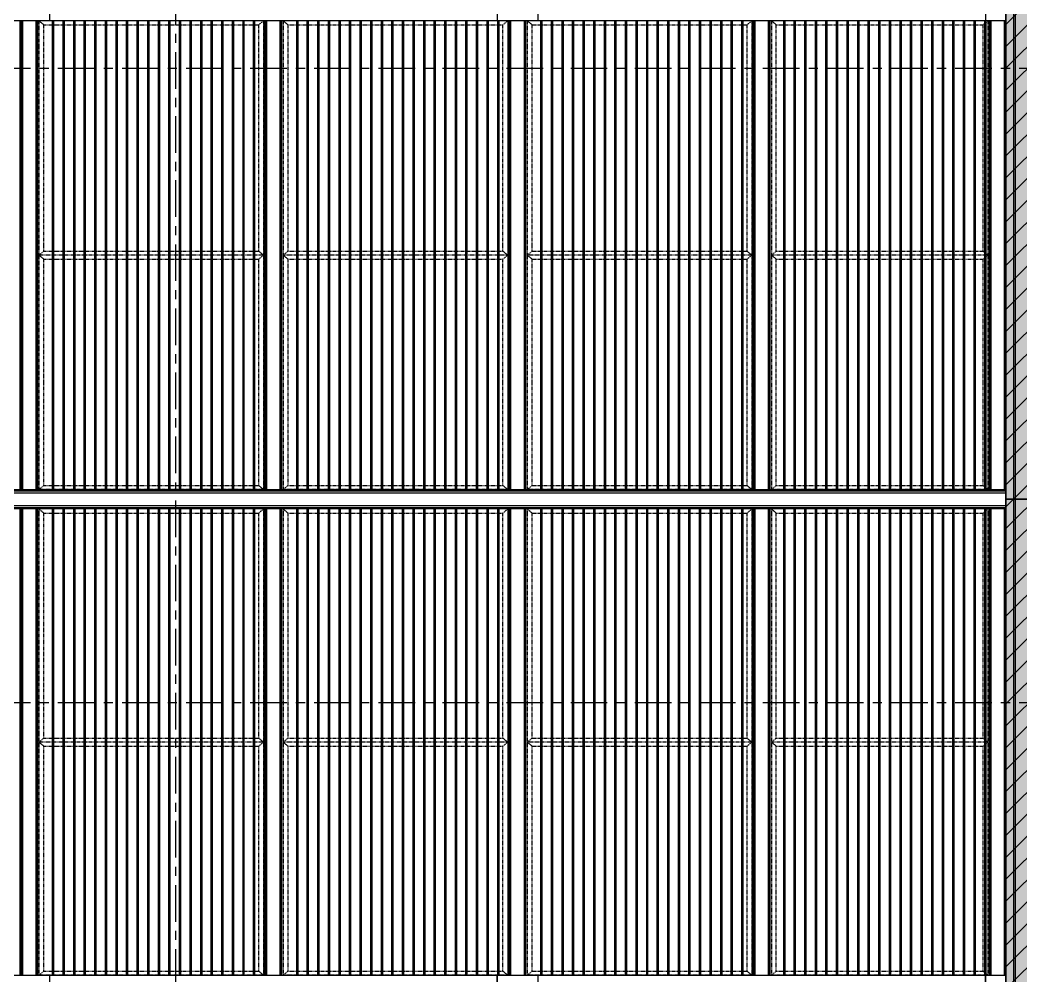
# Model space of a CAD drawing. Header units: millimetres. Extents: x 2519235 to 7246330, y 25937 to 201821.
# Drawn here: x 2954003 to 2960152, y 105360 to 111235 of the extents above; entities that cross this region are included whole.
import ezdxf
from ezdxf.enums import TextEntityAlignment as Align
from ezdxf.xclip import XClip

# ---------------------------------------------------------------- set-up
doc = ezdxf.new("R2010")
doc.units = ezdxf.units.MM
doc.header["$XCLIPFRAME"] = 0
doc.set_wipeout_variables(frame=1)
for name, pattern in [('ACM_Grid2', [9, 6, -1, 1, -1]), ('HIDDEN', [0.375, 0.25, -0.125]), ('HIDDEN2', [4.7625, 3.175, -1.5875]), ('TA_GL_000.90000', [2.475, 0.9, -0.225, 0.225, -0.225, 0.9]), ('TA_HL_001.00000', [6.5, 3.55, -2.95])]:
    doc.linetypes.add(name, pattern=pattern)
for name, color, linetype in [('000 - 0_HIDE_OBJ_FRAMING_DEF_SUB_1', 7, 'Continuous'), ('000 - 0_SYM_DWG_GRID-BUBBLE_MAIN_COLOR_1', 7, 'Continuous'), ('000 - 0_SYM_DWG_GRIDLINE_MAIN_COLOR_251', 7, 'Continuous'), ('000 - 0_SYM_DWG_LEVEL_TEXT', 7, 'Continuous'), ('000 - CONCRETE_COL_HATCH_', 7, 'Continuous'), ('000 - CONCRETE_COL_WIPEOUT_', 7, 'Continuous'), ('000 - CONCRETE_PRECAST_CUT_COLOR_3', 7, 'Continuous'), ('000 - CONCRETE_PRECAST_HATCH_', 7, 'Continuous'), ('010 - ASPG_EXTR_MAIN_COLOR_2', 7, 'Continuous'), ('010 - ASPG_EXTR_WIPEOUT_', 7, 'Continuous'), ('010 - ASPG_FRAMING_MAIN_COLOR_1', 7, 'Continuous'), ('010 - ASPG_FRAMING_MAIN_COLOR_2', 7, 'Continuous'), ('010 - ASPG_FRAMING_SUB_COLOR_2', 7, 'Continuous'), ('010 - ASPG_FRAMING_SUB_COLOR_3', 7, 'Continuous'), ('010 - ASPG_FRAMING_WIPEOUT_', 7, 'Continuous'), ('_[-125x65x6x8', 7, 'Continuous'), ('_PL-02', 7, 'Continuous'), ('_PLATE-SC', 7, 'Continuous'), ('_SC -100x100x6x8', 7, 'Continuous'), ('_Wall-PRECAST-E1', 7, 'HIDDEN'), ('_งานโครงสร้าง', 7, 'Continuous'), ('A-GLAZ-CURT', 7, 'Continuous'), ('G-ANNO-HATCH-G251', 7, 'Continuous')]:
    doc.layers.add(name, color=color, linetype=linetype)
doc.layers.add('ACM_Line_Grid Line _Existing__Lw2_', color=7, linetype='ACM_Grid2', lineweight=9)
doc.styles.add('Arial', font='arial.ttf', dxfattribs={"height": 300})
doc.styles.add('Arial_1', font='arial.ttf', dxfattribs={"height": 250})
doc.styles.add('TA', font='', dxfattribs={"height": 4.5})
doc.styles.get('TA').set_extended_font_data('Cordia New')

# ---------------------------------------------------------------- blocks, each defined once
blk = doc.blocks.new('DPA_Curved type A_Corner 2 - Curved Type A_corner 2-V41-ENTRANCE 1 - ELEVATION 1')
at = {"layer": '000 - 0_HIDE_OBJ_FRAMING_DEF_SUB_1', "color": 7}
for p, q in [((3007542.7, 108290), (3006042.7, 108290)), ((3006042.7, 108290), (3006092.7, 108290)), ((3006042.7, 105290), (3006042.7, 108290)), ((3006042.7, 105290), (3006042.7, 108290)), ((3006092.7, 108290), (3006102.7, 108290)), ((3006092.7, 105290), (3006092.7, 108290)), ((3006092.7, 105290), (3006092.7, 108290)), ((3006102.7, 108290), (3007482.7, 108290)), ((3006102.7, 105290), (3006102.7, 108290)), ((3007482.7, 108290), (3007492.7, 108290)), ((3007482.7, 105290), (3007482.7, 108290)), ((3007492.7, 108290), (3007542.7, 108290)), ((3007492.7, 105290), (3007492.7, 108290)), ((3007492.7, 105290), (3007492.7, 108290)), ((3007542.7, 108290), (3007542.7, 105290)), ((3007542.7, 105290), (3007542.7, 108290)), ((3006092.7, 105290), (3006042.7, 105290)), ((3006042.7, 105290), (3007542.7, 105290)), ((3006102.7, 105290), (3006092.7, 105290)), ((3007482.7, 105290), (3006102.7, 105290)), ((3007492.7, 105290), (3007482.7, 105290)), ((3007542.7, 105290), (3007492.7, 105290))]:
    blk.add_line(p, q, dxfattribs=at)
blk = doc.blocks.new('DPA_Curved type A_Corner 2 - Curved Type A_corner 2-V45-ENTRANCE 1 - ELEVATION 1')
at = {"layer": '000 - 0_HIDE_OBJ_FRAMING_DEF_SUB_1', "color": 7}
for p, q in [((3007542.7, 111290), (3006042.7, 111290)), ((3006042.7, 111290), (3006092.7, 111290)), ((3006042.7, 108290), (3006042.7, 111290)), ((3006042.7, 108290), (3006042.7, 111290)), ((3006092.7, 111290), (3006102.7, 111290)), ((3006092.7, 108290), (3006092.7, 111290)), ((3006092.7, 108290), (3006092.7, 111290)), ((3006102.7, 111290), (3007482.7, 111290)), ((3006102.7, 108290), (3006102.7, 111290)), ((3007482.7, 111290), (3007492.7, 111290)), ((3007482.7, 108290), (3007482.7, 111290)), ((3007492.7, 111290), (3007542.7, 111290)), ((3007492.7, 108290), (3007492.7, 111290)), ((3007492.7, 108290), (3007492.7, 111290)), ((3007542.7, 111290), (3007542.7, 108290)), ((3007542.7, 108290), (3007542.7, 111290)), ((3006092.7, 108290), (3006042.7, 108290)), ((3006042.7, 108290), (3007542.7, 108290)), ((3006102.7, 108290), (3006092.7, 108290)), ((3007482.7, 108290), (3006102.7, 108290)), ((3007492.7, 108290), (3007482.7, 108290)), ((3007542.7, 108290), (3007492.7, 108290))]:
    blk.add_line(p, q, dxfattribs=at)
blk = doc.blocks.new('W-1-PP17-ENT1_REV02_20260415-155428_PP17_ENT1_EX_ELE1')
at = {"layer": 'A-GLAZ-CURT', "color": 7}
for name in ['DPA_Curved type A_Corner 2 - Curved Type A_corner 2-V45-ENTRANCE 1 - ELEVATION 1', 'DPA_Curved type A_Corner 2 - Curved Type A_corner 2-V41-ENTRANCE 1 - ELEVATION 1']:
    blk.add_blockref(name, (-3000942.9, 0), dxfattribs=at)
blk = doc.blocks.new('*U1062')
at = {"color": 7}
blk.add_point((0, 0), dxfattribs=at)
at = {"layer": '000 - 0_SYM_DWG_LEVEL_TEXT', "color": 7, "style": 'Arial_1'}
for tag, p in [('LV_NAME_1', (-575.78, 11.92)), ('LV_NAME_2', (-575.79, 6.83)), ('LV_NAME_3', (-575.8, 1.74))]:
    blk.add_attdef(tag, p, '', height=3, dxfattribs=at)
blk = doc.blocks.new('*U1060')
at = {"color": 7}
blk.add_point((0, 0), dxfattribs=at)
at = {"layer": '000 - 0_SYM_DWG_LEVEL_TEXT', "color": 7, "style": 'Arial_1'}
for tag, p in [('LV_NAME_1', (-575.78, 11.92)), ('LV_NAME_2', (-575.79, 6.83)), ('LV_NAME_3', (-575.8, 1.74))]:
    blk.add_attdef(tag, p, '', height=3, dxfattribs=at)
blk = doc.blocks.new('*U2769')
at = {"layer": '000 - 0_SYM_DWG_GRIDLINE_MAIN_COLOR_251', "color": 7, "linetype": 'ByBlock', "ltscale": 5}
blk.add_line((20, 0), (-313.8, 0), dxfattribs=at)
at = {"color": 7, "style": 'TA', "flags": 1}
blk.add_attdef('LOCATION', (6, -6), '', height=4.5, rotation=270, dxfattribs=at)
at = {"layer": '000 - 0_SYM_DWG_GRID-BUBBLE_MAIN_COLOR_1', "color": 7, "style": 'Arial'}
blk.add_attdef('GRID-HEAD', text='', height=4, rotation=90, dxfattribs=at).set_placement((42.25, 0), align=Align.MIDDLE_CENTER)
blk = doc.blocks.new('*U1068')
at = {"layer": '000 - 0_SYM_DWG_GRIDLINE_MAIN_COLOR_251', "color": 7, "linetype": 'ByBlock', "ltscale": 5}
blk.add_line((20, 0), (-878, 0), dxfattribs=at)
at = {"color": 7, "style": 'TA', "flags": 1}
blk.add_attdef('LOCATION', (6, -6), '', height=4.5, rotation=270, dxfattribs=at)
blk = doc.blocks.new('W-1-PP17-ENT1_REV02_20260415-160509_PP17_ENT1_ELE1_DIMS_1')
at = {"color": 7, "xscale": 50, "yscale": 50, "zscale": 50}
for name, p in [('*U1060', (0, 110940)), ('*U1062', (0, 107040))]:
    blk.add_blockref(name, p, dxfattribs=at)
at = {"layer": '000 - 0_SYM_DWG_GRIDLINE_MAIN_COLOR_251', "color": 7, "linetype": 'TA_GL_000.90000', "xscale": 50, "yscale": 50, "zscale": 50}
for name, p, rotation in [('*U2769', (0, 100000), 270), ('*U1068', (-24600, 110940), 180), ('*U1068', (-24600, 107040), 180)]:
    blk.add_blockref(name, p, dxfattribs=dict(at, rotation=rotation))
blk = doc.blocks.new('*U102')
at = {"color": 7, "linetype": 'HIDDEN2', "ltscale": 0.3}
blk.add_line((0, -26.5), (-2699.8, -26.5), dxfattribs=at)
at = {"color": 7}
blk.add_lwpolyline([(0, 32.5), (-2699.8, 32.5), (-2699.8, -32.5), (0, -32.5)], close=True, dxfattribs=at)
blk = doc.blocks.new('_PL-01')
at = {"layer": 'G-ANNO-HATCH-G251'}
h = blk.add_hatch(dxfattribs=at)
h.set_pattern_fill('AR-CONC', scale=0.05)
h.set_pattern_definition([(50, (-178564.836, -85577.109), (9.10923345, -0.79695428), [0.9525, -10.4775]), (355, (-178564.836, -85577.109), (-1.76217107, 9.55284226), [0.762, -8.3820292]), (100.4514447, (-178564.077, -85577.176), (7.34706235, 8.7558876), [0.80950044, -8.90451223]), (46.1842, (-178564.836, -85574.569), (13.55395204, -2.1021164), [1.42875, -15.71625]), (96.6355576, (-178563.706, -85574.744), (11.8702067, 12.3713062), [1.2142512, -13.3567804]), (351.184151, (-178564.836, -85574.57), (11.8702067, 12.3713062), [1.1429984, -12.5729866]), (21, (-178563.566, -85575.204), (7.58071956, -5.1132599), [0.9525, -10.4775]), (326, (-178563.566, -85575.204), (3.0901014, 9.2093983), [0.762, -8.382]), (71.451445, (-178562.934, -85575.63), (10.67082096, 4.09613844), [0.80950044, -8.9044969]), (37.5, (-178564.8358, -85577.1093), (0.15443016, 4.227751944), [0, -8.2804, 0, -8.509, 0, -8.41375]), (7.5, (-178564.836, -85577.1093), (3.34098313, 5.00902874), [0, -4.8514, 0, -8.0899, 0, -3.20675]), (327.5, (-178567.668, -85577.1093), (6.77952976, -0.2864372), [0, -3.175, 0, -9.906, 0, -13.1445]), (317.5, (-178568.938, -85577.1093), (7.40645907, 1.27132455), [0, -4.1275, 0, -6.5786, 0, -9.3345])])
h.paths.add_polyline_path([(70, 0), (-70, 0), (-70, -10), (70, -10)])
h = blk.add_hatch(dxfattribs=at)
h.set_pattern_fill('ANSI32', scale=0.5, angle=90)
h.set_pattern_definition([(135, (-178371.5467, -85577.1093), (-3.36759605, -3.36759605), []), (135, (-178371.5467, -85574.8643), (-3.36759605, -3.36759605), [])])
h.paths.add_polyline_path([(70, -10), (-70, -10), (-70, -20), (70, -20)])
at = {"color": 7}
for points in [[(-70, 0), (70, 0), (70, -10), (-70, -10)], [(-70, -10), (70, -10), (70, -20), (-70, -20)]]:
    blk.add_lwpolyline(points, close=True, dxfattribs=at)
at = {"layer": 'ACM_Line_Grid Line _Existing__Lw2_', "color": 7, "lineweight": 20}
blk.add_line((0, 0), (0, -20), dxfattribs=at)
blk = doc.blocks.new('*U129')
at = {"color": 7}
for p, q in [((-3, 2520), (-63, 2520)), ((-57.9, 2515), (-50, 2515)), ((-50, -1595), (-50, 2515)), ((-50, 2515), (50, 2515)), ((-24.8, 2491.6), (-24.8, 2478.4)), ((-24.8, 2491.6), (-23.6, 2490.3)), ((-24.8, 2478.4), (-23.6, 2479.7)), ((-22.4, 2491.6), (-23.6, 2490.3)), ((-23.6, 2490.3), (-23.6, 2479.7)), ((-23.6, 2479.7), (-22.4, 2478.4)), ((-22.4, 2491.6), (-21.2, 2490.3)), ((-22.4, 2491.6), (-22.4, 2478.4)), ((-22.4, 2478.4), (-21.2, 2479.7)), ((-20, 2491.6), (-21.2, 2490.3)), ((-21.2, 2490.3), (-21.2, 2479.7)), ((-21.2, 2479.7), (-20, 2478.4)), ((-20, 2491.6), (-18.8, 2490.3)), ((-20, 2491.6), (-20, 2478.4)), ((-20, 2478.4), (-18.8, 2479.7)), ((-17.6, 2495.8), (-18.8, 2495)), ((-18.8, 2495), (-18.8, 2475)), ((-17.6, 2474.2), (-18.8, 2475)), ((-17.6, 2495.8), (-11, 2495.8)), ((-17.6, 2488.6), (-11, 2488.6)), ((-17.6, 2481.4), (-11, 2481.4)), ((-17.6, 2474.2), (-11, 2474.2)), ((-11, 2495.8), (-9.8, 2495)), ((-11, 2474.2), (-9.8, 2475)), ((-9.8, 2498.5), (-9.8, 2471.5)), ((-9.8, 2498.5), (-8, 2498.5)), ((-9.8, 2471.5), (-8, 2471.5)), ((-8, 2498.5), (-8, 2471.5)), ((-3, 2515), (-3, 2520)), ((4, 2471.5), (4, 2498.5)), ((5.8, 2498.5), (4, 2498.5)), ((5.8, 2471.5), (4, 2471.5)), ((5.8, 2471.5), (5.8, 2498.5)), ((7, 2495.8), (5.8, 2495)), ((7, 2474.2), (5.8, 2475)), ((13.6, 2495.8), (7, 2495.8)), ((13.6, 2488.6), (7, 2488.6)), ((13.6, 2481.4), (7, 2481.4)), ((13.6, 2474.2), (7, 2474.2)), ((13.6, 2495.8), (14.8, 2495)), ((13.6, 2474.2), (14.8, 2475)), ((14.8, 2475), (14.8, 2495)), ((22.6, 2495.8), (16, 2495.8)), ((22.6, 2488.6), (16, 2488.6)), ((22.6, 2481.4), (16, 2481.4)), ((22.6, 2474.2), (16, 2474.2)), ((22.6, 2495.8), (23.8, 2495)), ((22.6, 2474.2), (23.8, 2475)), ((23.8, 2475), (23.8, 2495)), ((25, 2491.6), (23.8, 2490.3)), ((25, 2478.4), (23.8, 2479.7)), ((26.2, 2490.3), (25, 2491.6)), ((25, 2478.4), (25, 2491.6)), ((25, 2478.4), (26.2, 2479.7)), ((27.4, 2491.6), (26.2, 2490.3)), ((26.2, 2479.7), (26.2, 2490.3)), ((27.4, 2478.4), (26.2, 2479.7)), ((28.6, 2490.3), (27.4, 2491.6)), ((27.4, 2478.4), (27.4, 2491.6)), ((27.4, 2478.4), (28.6, 2479.7)), ((29.8, 2491.6), (28.6, 2490.3)), ((28.6, 2490.3), (28.6, 2479.7)), ((29.8, 2478.4), (28.6, 2479.7)), ((29.8, 2478.4), (29.8, 2491.6)), ((50, 2515), (50, -1595)), ((-57.9, -1595), (-50, -1595)), ((-50, -1595), (50, -1595)), ((-24.8, -1571.6), (-24.8, -1558.4)), ((-24.8, -1558.4), (-23.6, -1559.7)), ((-24.8, -1571.6), (-23.6, -1570.3)), ((-23.6, -1559.7), (-22.4, -1558.4)), ((-23.6, -1570.3), (-23.6, -1559.7)), ((-22.4, -1571.6), (-23.6, -1570.3)), ((-22.4, -1558.4), (-21.2, -1559.7)), ((-22.4, -1571.6), (-22.4, -1558.4)), ((-22.4, -1571.6), (-21.2, -1570.3)), ((-21.2, -1559.7), (-20, -1558.4)), ((-21.2, -1570.3), (-21.2, -1559.7)), ((-20, -1571.6), (-21.2, -1570.3)), ((-20, -1558.4), (-18.8, -1559.7)), ((-20, -1571.6), (-20, -1558.4)), ((-20, -1571.6), (-18.8, -1570.3)), ((-17.6, -1554.2), (-18.8, -1555)), ((-18.8, -1575), (-18.8, -1555)), ((-17.6, -1575.8), (-18.8, -1575)), ((-17.6, -1554.2), (-11, -1554.2)), ((-17.6, -1561.4), (-11, -1561.4)), ((-17.6, -1568.6), (-11, -1568.6)), ((-17.6, -1575.8), (-11, -1575.8)), ((-11, -1554.2), (-9.8, -1555)), ((-11, -1575.8), (-9.8, -1575)), ((-9.8, -1578.5), (-9.8, -1551.5)), ((-9.8, -1551.5), (-8, -1551.5)), ((-9.8, -1578.5), (-8, -1578.5)), ((-8, -1578.5), (-8, -1551.5)), ((-3, -1595), (-3, -1600)), ((4, -1551.5), (4, -1578.5)), ((5.8, -1551.5), (4, -1551.5)), ((5.8, -1578.5), (4, -1578.5)), ((5.8, -1551.5), (5.8, -1578.5)), ((7, -1554.2), (5.8, -1555)), ((7, -1575.8), (5.8, -1575)), ((13.6, -1554.2), (7, -1554.2)), ((13.6, -1561.4), (7, -1561.4)), ((13.6, -1568.6), (7, -1568.6)), ((13.6, -1575.8), (7, -1575.8)), ((13.6, -1554.2), (14.8, -1555)), ((13.6, -1575.8), (14.8, -1575)), ((14.8, -1555), (14.8, -1575)), ((22.6, -1554.2), (16, -1554.2)), ((22.6, -1561.4), (16, -1561.4)), ((22.6, -1568.6), (16, -1568.6)), ((22.6, -1575.8), (16, -1575.8)), ((22.6, -1554.2), (23.8, -1555)), ((22.6, -1575.8), (23.8, -1575)), ((23.8, -1555), (23.8, -1575)), ((25, -1558.4), (23.8, -1559.7)), ((25, -1571.6), (23.8, -1570.3)), ((25, -1558.4), (26.2, -1559.7)), ((25, -1558.4), (25, -1571.6)), ((26.2, -1570.3), (25, -1571.6)), ((27.4, -1558.4), (26.2, -1559.7)), ((26.2, -1559.7), (26.2, -1570.3)), ((27.4, -1571.6), (26.2, -1570.3)), ((27.4, -1558.4), (28.6, -1559.7)), ((27.4, -1558.4), (27.4, -1571.6)), ((28.6, -1570.3), (27.4, -1571.6)), ((29.8, -1558.4), (28.6, -1559.7)), ((28.6, -1570.3), (28.6, -1559.7)), ((29.8, -1571.6), (28.6, -1570.3)), ((29.8, -1558.4), (29.8, -1571.6)), ((-3, -1600), (-63, -1600))]:
    blk.add_line(p, q, dxfattribs=at)
at = {"color": 7, "linetype": 'HIDDEN'}
for p, q in [((-8, 2510), (-8, 2465.1)), ((-8, -1590), (-8, -1545.1))]:
    blk.add_line(p, q, dxfattribs=at)
at = {"color": 7, "linetype": 'HIDDEN', "ltscale": 0.1}
for p, q in [((-3, 2515), (-3, -1595)), ((3, -1595), (3, 2515))]:
    blk.add_line(p, q, dxfattribs=at)
at = {"color": 7}
for points in [[(-17.6, 2495.8, 0.325), (-17.6, 2488.6, 0.325), (-17.6, 2481.4, 0.325), (-17.6, 2474.2, 0.325)], [(-11, 2495.8, -0.325), (-11, 2488.6, -0.325), (-11, 2481.4, -0.325), (-11, 2474.2, -0.325)], [(7, 2474.2, -0.325), (7, 2481.4, -0.325), (7, 2488.6, -0.325), (7, 2495.8, -0.325)], [(13.6, 2474.2, 0.325), (13.6, 2481.4, 0.325), (13.6, 2488.6, 0.325), (13.6, 2495.8, 0.325)], [(22.6, 2474.2, 0.325), (22.6, 2481.4, 0.325), (22.6, 2488.6, 0.325), (22.6, 2495.8, 0.325)], [(-17.6, -1575.8, -0.325), (-17.6, -1568.6, -0.325), (-17.6, -1561.4, -0.325), (-17.6, -1554.2, -0.325)], [(-11, -1575.8, 0.325), (-11, -1568.6, 0.325), (-11, -1561.4, 0.325), (-11, -1554.2, 0.325)], [(7, -1554.2, 0.325), (7, -1561.4, 0.325), (7, -1568.6, 0.325), (7, -1575.8, 0.325)], [(13.6, -1554.2, -0.325), (13.6, -1561.4, -0.325), (13.6, -1568.6, -0.325), (13.6, -1575.8, -0.325)], [(22.6, -1554.2, -0.325), (22.6, -1561.4, -0.325), (22.6, -1568.6, -0.325), (22.6, -1575.8, -0.325)]]:
    blk.add_lwpolyline(points, format="xyb", dxfattribs=at)
for points in [[(16, 2495.8, 0.325), (16, 2488.6, 0.325), (16, 2481.4, 0.325), (16, 2474.2), (14.8, 2475), (14.8, 2495)], [(16, -1575.8, -0.325), (16, -1568.6, -0.325), (16, -1561.4, -0.325), (16, -1554.2), (14.8, -1555), (14.8, -1575)]]:
    blk.add_lwpolyline(points, format="xyb", close=True, dxfattribs=at)
for centre, radius, start, end in [((-57.2, 2520.9), 5.91, 188.47924, 263.15021), ((-18.3, 2485), 9.29, 134.32225, 225.67775), ((71.5, 2480.9), 47.7, 178.49035, 181.50965), ((23.3, 2485), 9.29, 314.32225, 45.67775), ((-57.2, -1600.9), 5.91, 96.84979, 171.52076), ((-18.3, -1565), 9.29, 134.32225, 225.67775), ((71.5, -1560.9), 47.7, 178.49035, 181.50965), ((23.3, -1565), 9.29, 314.32225, 45.67775)]:
    blk.add_arc(centre, radius, start, end, dxfattribs=at)
at = {"color": 7, "linetype": 'HIDDEN'}
for centre, radius, start, end in [((-13, 2510), 5, 0, 90), ((-2.1, 2465.8), 5.91, 186.84979, 261.52076), ((-13, -1590), 5, 270, 0), ((-2.1, -1545.8), 5.91, 98.47924, 173.15021)]:
    blk.add_arc(centre, radius, start, end, dxfattribs=at)
at = {"layer": 'Defpoints', "color": 7}
blk.add_line((0, 2520), (0, -1600), dxfattribs=at)
blk = doc.blocks.new('_PL-02')
at = {"layer": 'G-ANNO-HATCH-G251'}
h = blk.add_hatch(dxfattribs=at)
h.set_pattern_fill('ANSI32', scale=0.5, angle=90)
h.set_pattern_definition([(135, (-178371.5467, -85567.1093), (-3.36759605, -3.36759605), []), (135, (-178371.5467, -85564.8643), (-3.36759605, -3.36759605), [])])
h.paths.add_polyline_path([(70, 0), (-70, 0), (-70, -10), (70, -10)])
at = {"color": 7}
blk.add_lwpolyline([(-70, 0), (70, 0), (70, -10), (-70, -10)], close=True, dxfattribs=at)
at = {"layer": 'ACM_Line_Grid Line _Existing__Lw2_', "color": 7, "lineweight": 20}
blk.add_line((0, 0), (0, -10), dxfattribs=at)
blk = doc.blocks.new('W-1-PP17-ENT1_REV02_20260415-160712_PP17_ENT1_SE_ELE1')
at = {"layer": '_Wall-PRECAST-E1', "color": 7}
for points in [[(5100, 111290), (6600, 111290), (6600, 108290), (5100, 108290)], [(5100, 105290), (6600, 105290), (6600, 108290), (5100, 108290)]]:
    blk.add_lwpolyline(points, close=True, dxfattribs=at)
at = {"layer": '_งานโครงสร้าง', "color": 7}
for p, q in [((4975, 114690), (4975, 100790)), ((1975, 114340), (1975, 100790)), ((2225, 114340), (2225, 100790)), ((1975, 111090), (-775.2, 111090)), ((4975, 111090), (2225, 111090))]:
    blk.add_line(p, q, dxfattribs=at)
at = {"layer": '_งานโครงสร้าง', "color": 7, "extrusion": (-1.22465e-16, 1, 0)}
for p, q in [((-775.2, 111490), (-775.2, 100790)), ((-6775.2, 106940), (1975, 106940)), ((1974.8, 100790), (1974.8, 106940)), ((2224.8, 106940), (2224.8, 100790)), ((2224.8, 106940), (4975, 106940)), ((4974.8, 100790), (4974.8, 106940)), ((1974.8, 106240), (-775.2, 106240)), ((4974.8, 106240), (2224.8, 106240))]:
    blk.add_line(p, q, dxfattribs=at)
at = {"layer": '_[-125x65x6x8', "color": 7}
for p in [(1949.8, 110365), (4949.8, 110365), (1949.8, 108865), (4949.8, 108865), (1949.8, 107575), (4949.8, 107575)]:
    blk.add_blockref('*U102', p, dxfattribs=at)
at = {"layer": '_PL-02', "color": 7}
for p in [(-475.2, 111090), (1674.8, 111090), (2525, 111090), (4675, 111090)]:
    blk.add_blockref('_PL-02', p, dxfattribs=at)
at = {"layer": '_PLATE-SC', "color": 7, "xscale": -1, "rotation": 180}
for p in [(-475.2, 106940), (1674.8, 106940), (2525, 106940), (4675, 106940)]:
    blk.add_blockref('_PL-01', p, dxfattribs=at)
at = {"layer": '_SC -100x100x6x8', "color": 7}
for p in [(-475.2, 108560), (1674.8, 108560), (2525, 108560), (4675, 108560)]:
    blk.add_blockref('*U129', p, dxfattribs=at)
blk = doc.blocks.new('*U1681')
at = {"layer": '000 - CONCRETE_COL_HATCH_'}
h = blk.add_hatch(dxfattribs=at)
h.set_pattern_fill('AR-CONC', scale=0.04)
h.set_pattern_definition([(50, (12000, -279306.8257), (7.28738676, -0.63756342), [0.762, -8.382]), (355, (12000, -279306.826), (-1.40973686, 7.6422738), [0.6096, -6.70562337]), (100.4514447, (12000.607, -279306.879), (5.87764988, 7.00471008), [0.64760035, -7.12360978]), (46.1842, (12000, -279304.794), (10.84316164, -1.68169312), [1.143, -12.573]), (96.6355576, (12000.904, -279304.934), (9.49616536, 9.897045), [0.97140093, -10.68542433]), (351.184151, (12000, -279304.794), (9.49616536, 9.897045), [0.9143987, -10.05838928]), (21, (12001.016, -279305.3017), (6.06457565, -4.09060793), [0.762, -8.382]), (326, (12001.016, -279305.302), (2.47208113, 7.36751864), [0.6096, -6.7056]), (71.451445, (12001.5214, -279305.6426), (8.53665677, 3.27691076), [0.64760035, -7.1235975]), (37.5, (12000, -279306.8257), (0.12354413, 3.382201555), [0, -6.62432, 0, -6.8072, 0, -6.731]), (7.5, (12000, -279306.8257), (2.6727865, 4.007222993), [0, -3.88112, 0, -6.47192, 0, -2.5654]), (327.5, (11997.7343, -279306.8257), (5.423623807, -0.22914976), [0, -2.54, 0, -7.9248, 0, -10.5156]), (317.5, (11996.7183, -279306.8257), (5.925167255, 1.01705964), [0, -3.302, 0, -5.26288, 0, -7.4676])])
h.paths.add_polyline_path([(0, 0), (6000, 0), (6000, 12400), (0, 12400)])
blk = doc.blocks.new('A$Cad1447f0')
at = {"color": 7}
blk.add_blockref('*U1681', (16500, -12000), dxfattribs=at)
at = {"layer": '000 - CONCRETE_PRECAST_HATCH_'}
h = blk.add_hatch(dxfattribs=at)
h.set_pattern_fill('ANSI31', scale=30)
h.paths.add_polyline_path([(16500, -12000), (22500, -12000), (22500, 400), (16500, 400)])
at = {"color": 7}
blk.add_lwpolyline([(16500, -12000), (22500, -12000), (22500, 400), (16500, 400)], close=True, dxfattribs=at)
at = {"layer": '000 - CONCRETE_PRECAST_CUT_COLOR_3', "color": 7}
for points in [[(16500, -3000), (18000, -3000), (18000, -6000), (16500, -6000)], [(16500, -9000), (18000, -9000), (18000, -6000), (16500, -6000)]]:
    blk.add_lwpolyline(points, close=True, dxfattribs=at)
blk = doc.blocks.new('*U1137')
at = {"color": 7}
blk.add_wipeout([(50, 0), (1400, 0), (1400, 2865), (50, 2865)], dxfattribs=at).dxf.layer = '010 - ASPG_EXTR_WIPEOUT_'
at = {"layer": '010 - ASPG_EXTR_MAIN_COLOR_2', "color": 7}
for points in [[(133.2, 0), (143.4, 0), (143.4, 2865), (133.2, 2865)], [(198.2, 0), (208.4, 0), (208.4, 2865), (198.2, 2865)], [(263.2, 0), (273.4, 0), (273.4, 2865), (263.2, 2865)], [(328.2, 0), (338.4, 0), (338.4, 2865), (328.2, 2865)], [(393.2, 0), (403.4, 0), (403.4, 2865), (393.2, 2865)], [(458.2, 0), (468.4, 0), (468.4, 2865), (458.2, 2865)], [(523.2, 0), (533.4, 0), (533.4, 2865), (523.2, 2865)], [(588.2, 0), (598.4, 0), (598.4, 2865), (588.2, 2865)], [(653.2, 0), (663.4, 0), (663.4, 2865), (653.2, 2865)], [(718.2, 0), (728.4, 0), (728.4, 2865), (718.2, 2865)], [(783.2, 0), (793.4, 0), (793.4, 2865), (783.2, 2865)], [(848.2, 0), (858.4, 0), (858.4, 2865), (848.2, 2865)], [(913.2, 0), (923.4, 0), (923.4, 2865), (913.2, 2865)], [(978.2, 0), (988.4, 0), (988.4, 2865), (978.2, 2865)], [(1043.2, 0), (1053.4, 0), (1053.4, 2865), (1043.2, 2865)], [(1108.2, 0), (1118.4, 0), (1118.4, 2865), (1108.2, 2865)], [(1173.2, 0), (1183.4, 0), (1183.4, 2865), (1173.2, 2865)], [(1238.2, 0), (1248.4, 0), (1248.4, 2865), (1238.2, 2865)], [(1303.2, 0), (1313.4, 0), (1313.4, 2865), (1303.2, 2865)]]:
    blk.add_lwpolyline(points, close=True, dxfattribs=at)
at = {"layer": '010 - ASPG_FRAMING_SUB_COLOR_2', "color": 7}
blk.add_lwpolyline([(50, 0), (1400, 0), (1400, 2865), (50, 2865)], close=True, dxfattribs=at)
at = {"color": 7}
for points in [[(-50, 0), (50, 0), (50, 2865), (-50, 2865)], [(1400, 0), (1500, 0), (1500, 2865), (1400, 2865)]]:
    blk.add_wipeout(points, dxfattribs=at).dxf.layer = '010 - ASPG_EXTR_WIPEOUT_'
at = {"layer": '010 - ASPG_EXTR_MAIN_COLOR_2', "color": 7}
blk.add_lwpolyline([(1368.2, 0), (1378.4, 0), (1378.4, 2865), (1368.2, 2865)], close=True, dxfattribs=at)
at = {"layer": '010 - ASPG_FRAMING_MAIN_COLOR_1', "color": 7}
for points in [[(-50, 0), (-40, 0), (-40, 2865), (-50, 2865)], [(40, 0), (50, 0), (50, 2865), (40, 2865)], [(1400, 0), (1410, 0), (1410, 2865), (1400, 2865)], [(1490, 0), (1500, 0), (1500, 2865), (1490, 2865)]]:
    blk.add_lwpolyline(points, close=True, dxfattribs=at)
at = {"layer": '010 - ASPG_FRAMING_SUB_COLOR_2', "color": 7}
for points in [[(-50, 0), (50, 0), (50, 2865), (-50, 2865)], [(1400, 0), (1500, 0), (1500, 2865), (1400, 2865)]]:
    blk.add_lwpolyline(points, close=True, dxfattribs=at)
blk = doc.blocks.new('*U1164')
at = {"color": 7}
blk.add_wipeout([(50, 0), (1450, 0), (1450, 2865), (50, 2865)], dxfattribs=at).dxf.layer = '010 - ASPG_EXTR_WIPEOUT_'
at = {"layer": '010 - ASPG_EXTR_MAIN_COLOR_2', "color": 7}
for points in [[(141.5, 0), (151.7, 0), (151.7, 2865), (141.5, 2865)], [(206.5, 0), (216.7, 0), (216.7, 2865), (206.5, 2865)], [(271.5, 0), (281.7, 0), (281.7, 2865), (271.5, 2865)], [(336.5, 0), (346.7, 0), (346.7, 2865), (336.5, 2865)], [(401.5, 0), (411.7, 0), (411.7, 2865), (401.5, 2865)], [(466.5, 0), (476.7, 0), (476.7, 2865), (466.5, 2865)], [(531.5, 0), (541.7, 0), (541.7, 2865), (531.5, 2865)], [(596.5, 0), (606.7, 0), (606.7, 2865), (596.5, 2865)], [(661.5, 0), (671.7, 0), (671.7, 2865), (661.5, 2865)], [(726.5, 0), (736.7, 0), (736.7, 2865), (726.5, 2865)], [(791.5, 0), (801.7, 0), (801.7, 2865), (791.5, 2865)], [(856.5, 0), (866.7, 0), (866.7, 2865), (856.5, 2865)], [(921.5, 0), (931.7, 0), (931.7, 2865), (921.5, 2865)], [(986.5, 0), (996.7, 0), (996.7, 2865), (986.5, 2865)], [(1051.5, 0), (1061.7, 0), (1061.7, 2865), (1051.5, 2865)], [(1116.5, 0), (1126.7, 0), (1126.7, 2865), (1116.5, 2865)], [(1181.5, 0), (1191.7, 0), (1191.7, 2865), (1181.5, 2865)], [(1246.5, 0), (1256.7, 0), (1256.7, 2865), (1246.5, 2865)], [(1311.5, 0), (1321.7, 0), (1321.7, 2865), (1311.5, 2865)], [(1376.5, 0), (1386.7, 0), (1386.7, 2865), (1376.5, 2865)]]:
    blk.add_lwpolyline(points, close=True, dxfattribs=at)
at = {"layer": '010 - ASPG_FRAMING_SUB_COLOR_2', "color": 7}
blk.add_lwpolyline([(50, 0), (1450, 0), (1450, 2865), (50, 2865)], close=True, dxfattribs=at)
at = {"color": 7}
for points in [[(-50, 0), (50, 0), (50, 2865), (-50, 2865)], [(1450, 0), (1550, 0), (1550, 2865), (1450, 2865)]]:
    blk.add_wipeout(points, dxfattribs=at).dxf.layer = '010 - ASPG_EXTR_WIPEOUT_'
at = {"layer": '010 - ASPG_EXTR_MAIN_COLOR_2', "color": 7}
blk.add_lwpolyline([(1441.5, 0), (1451.7, 0), (1451.7, 2865), (1441.5, 2865)], close=True, dxfattribs=at)
at = {"layer": '010 - ASPG_FRAMING_MAIN_COLOR_1', "color": 7}
for points in [[(-50, 0), (-40, 0), (-40, 2865), (-50, 2865)], [(40, 0), (50, 0), (50, 2865), (40, 2865)], [(1450, 0), (1460, 0), (1460, 2865), (1450, 2865)], [(1540, 0), (1550, 0), (1550, 2865), (1540, 2865)]]:
    blk.add_lwpolyline(points, close=True, dxfattribs=at)
at = {"layer": '010 - ASPG_FRAMING_SUB_COLOR_2', "color": 7}
for points in [[(-50, 0), (50, 0), (50, 2865), (-50, 2865)], [(1450, 0), (1550, 0), (1550, 2865), (1450, 2865)]]:
    blk.add_lwpolyline(points, close=True, dxfattribs=at)
blk = doc.blocks.new('*U1162')
at = {"color": 7}
blk.add_wipeout([(0, -40), (15000, -40), (15000, 40), (0, 40)], dxfattribs=at).dxf.layer = '010 - ASPG_FRAMING_WIPEOUT_'
at = {"layer": '010 - ASPG_FRAMING_MAIN_COLOR_2', "color": 7}
blk.add_lwpolyline([(0, -40), (15000, -40), (15000, 40), (0, 40)], close=True, dxfattribs=at)
at = {"color": 7}
for points in [[(0, 40), (15000, 40), (15000, 50), (0, 50)], [(0, -50), (15000, -50), (15000, -40), (0, -40)]]:
    blk.add_wipeout(points, dxfattribs=at).dxf.layer = '010 - ASPG_FRAMING_WIPEOUT_'
at = {"layer": '010 - ASPG_FRAMING_MAIN_COLOR_1', "color": 7}
for points in [[(0, 40), (15000, 40), (15000, 50), (0, 50)], [(0, -50), (15000, -50), (15000, -40), (0, -40)]]:
    blk.add_lwpolyline(points, close=True, dxfattribs=at)
blk = doc.blocks.new('*U1953')
at = {"color": 7}
blk.add_wipeout([(50, 0), (1400, 0), (1400, 2880), (50, 2880)], dxfattribs=at).dxf.layer = '010 - ASPG_EXTR_WIPEOUT_'
at = {"layer": '010 - ASPG_EXTR_MAIN_COLOR_2', "color": 7}
for points in [[(133.2, 0), (143.4, 0), (143.4, 2880), (133.2, 2880)], [(198.2, 0), (208.4, 0), (208.4, 2880), (198.2, 2880)], [(263.2, 0), (273.4, 0), (273.4, 2880), (263.2, 2880)], [(328.2, 0), (338.4, 0), (338.4, 2880), (328.2, 2880)], [(393.2, 0), (403.4, 0), (403.4, 2880), (393.2, 2880)], [(458.2, 0), (468.4, 0), (468.4, 2880), (458.2, 2880)], [(523.2, 0), (533.4, 0), (533.4, 2880), (523.2, 2880)], [(588.2, 0), (598.4, 0), (598.4, 2880), (588.2, 2880)], [(653.2, 0), (663.4, 0), (663.4, 2880), (653.2, 2880)], [(718.2, 0), (728.4, 0), (728.4, 2880), (718.2, 2880)], [(783.2, 0), (793.4, 0), (793.4, 2880), (783.2, 2880)], [(848.2, 0), (858.4, 0), (858.4, 2880), (848.2, 2880)], [(913.2, 0), (923.4, 0), (923.4, 2880), (913.2, 2880)], [(978.2, 0), (988.4, 0), (988.4, 2880), (978.2, 2880)], [(1043.2, 0), (1053.4, 0), (1053.4, 2880), (1043.2, 2880)], [(1108.2, 0), (1118.4, 0), (1118.4, 2880), (1108.2, 2880)], [(1173.2, 0), (1183.4, 0), (1183.4, 2880), (1173.2, 2880)], [(1238.2, 0), (1248.4, 0), (1248.4, 2880), (1238.2, 2880)], [(1303.2, 0), (1313.4, 0), (1313.4, 2880), (1303.2, 2880)]]:
    blk.add_lwpolyline(points, close=True, dxfattribs=at)
at = {"layer": '010 - ASPG_FRAMING_SUB_COLOR_2', "color": 7}
blk.add_lwpolyline([(50, 0), (1400, 0), (1400, 2880), (50, 2880)], close=True, dxfattribs=at)
at = {"color": 7}
for points in [[(-50, 0), (50, 0), (50, 2880), (-50, 2880)], [(1400, 0), (1500, 0), (1500, 2880), (1400, 2880)]]:
    blk.add_wipeout(points, dxfattribs=at).dxf.layer = '010 - ASPG_EXTR_WIPEOUT_'
at = {"layer": '010 - ASPG_EXTR_MAIN_COLOR_2', "color": 7}
blk.add_lwpolyline([(1368.2, 0), (1378.4, 0), (1378.4, 2880), (1368.2, 2880)], close=True, dxfattribs=at)
at = {"layer": '010 - ASPG_FRAMING_MAIN_COLOR_1', "color": 7}
for points in [[(-50, 0), (-40, 0), (-40, 2880), (-50, 2880)], [(40, 0), (50, 0), (50, 2880), (40, 2880)], [(1400, 0), (1410, 0), (1410, 2880), (1400, 2880)], [(1490, 0), (1500, 0), (1500, 2880), (1490, 2880)]]:
    blk.add_lwpolyline(points, close=True, dxfattribs=at)
at = {"layer": '010 - ASPG_FRAMING_SUB_COLOR_2', "color": 7}
for points in [[(-50, 0), (50, 0), (50, 2880), (-50, 2880)], [(1400, 0), (1500, 0), (1500, 2880), (1400, 2880)]]:
    blk.add_lwpolyline(points, close=True, dxfattribs=at)
blk = doc.blocks.new('*U1290')
at = {"color": 7}
blk.add_wipeout([(50, 0), (1450, 0), (1450, 2880), (50, 2880)], dxfattribs=at).dxf.layer = '010 - ASPG_EXTR_WIPEOUT_'
at = {"layer": '010 - ASPG_EXTR_MAIN_COLOR_2', "color": 7}
for points in [[(141.5, 0), (151.7, 0), (151.7, 2880), (141.5, 2880)], [(206.5, 0), (216.7, 0), (216.7, 2880), (206.5, 2880)], [(271.5, 0), (281.7, 0), (281.7, 2880), (271.5, 2880)], [(336.5, 0), (346.7, 0), (346.7, 2880), (336.5, 2880)], [(401.5, 0), (411.7, 0), (411.7, 2880), (401.5, 2880)], [(466.5, 0), (476.7, 0), (476.7, 2880), (466.5, 2880)], [(531.5, 0), (541.7, 0), (541.7, 2880), (531.5, 2880)], [(596.5, 0), (606.7, 0), (606.7, 2880), (596.5, 2880)], [(661.5, 0), (671.7, 0), (671.7, 2880), (661.5, 2880)], [(726.5, 0), (736.7, 0), (736.7, 2880), (726.5, 2880)], [(791.5, 0), (801.7, 0), (801.7, 2880), (791.5, 2880)], [(856.5, 0), (866.7, 0), (866.7, 2880), (856.5, 2880)], [(921.5, 0), (931.7, 0), (931.7, 2880), (921.5, 2880)], [(986.5, 0), (996.7, 0), (996.7, 2880), (986.5, 2880)], [(1051.5, 0), (1061.7, 0), (1061.7, 2880), (1051.5, 2880)], [(1116.5, 0), (1126.7, 0), (1126.7, 2880), (1116.5, 2880)], [(1181.5, 0), (1191.7, 0), (1191.7, 2880), (1181.5, 2880)], [(1246.5, 0), (1256.7, 0), (1256.7, 2880), (1246.5, 2880)], [(1311.5, 0), (1321.7, 0), (1321.7, 2880), (1311.5, 2880)], [(1376.5, 0), (1386.7, 0), (1386.7, 2880), (1376.5, 2880)]]:
    blk.add_lwpolyline(points, close=True, dxfattribs=at)
at = {"layer": '010 - ASPG_FRAMING_SUB_COLOR_2', "color": 7}
blk.add_lwpolyline([(50, 0), (1450, 0), (1450, 2880), (50, 2880)], close=True, dxfattribs=at)
at = {"color": 7}
for points in [[(-50, 0), (50, 0), (50, 2880), (-50, 2880)], [(1450, 0), (1550, 0), (1550, 2880), (1450, 2880)]]:
    blk.add_wipeout(points, dxfattribs=at).dxf.layer = '010 - ASPG_EXTR_WIPEOUT_'
at = {"layer": '010 - ASPG_EXTR_MAIN_COLOR_2', "color": 7}
blk.add_lwpolyline([(1441.5, 0), (1451.7, 0), (1451.7, 2880), (1441.5, 2880)], close=True, dxfattribs=at)
at = {"layer": '010 - ASPG_FRAMING_MAIN_COLOR_1', "color": 7}
for points in [[(-50, 0), (-40, 0), (-40, 2880), (-50, 2880)], [(40, 0), (50, 0), (50, 2880), (40, 2880)], [(1450, 0), (1460, 0), (1460, 2880), (1450, 2880)], [(1540, 0), (1550, 0), (1550, 2880), (1540, 2880)]]:
    blk.add_lwpolyline(points, close=True, dxfattribs=at)
at = {"layer": '010 - ASPG_FRAMING_SUB_COLOR_2', "color": 7}
for points in [[(-50, 0), (50, 0), (50, 2880), (-50, 2880)], [(1450, 0), (1550, 0), (1550, 2880), (1450, 2880)]]:
    blk.add_lwpolyline(points, close=True, dxfattribs=at)
blk = doc.blocks.new('*U2429')
at = {"layer": '010 - ASPG_FRAMING_SUB_COLOR_3', "color": 7, "linetype": 'ByBlock'}
for points in [[(0, 0), (0, 1380), (25, 1350), (25, 30), (0, 0)], [(1432.5, 1380), (0, 1380), (25, 1350), (1407.5, 1350)], [(1432.5, 0), (1432.5, 1380), (1407.5, 1350), (1407.5, 30), (1432.5, 0)], [(25, 30), (1407.5, 30), (1432.5, 0), (0, 0), (25, 30)]]:
    blk.add_lwpolyline(points, close=True, dxfattribs=at)
blk = doc.blocks.new('*U2428')
at = {"layer": '010 - ASPG_FRAMING_SUB_COLOR_3', "color": 7, "linetype": 'ByBlock'}
for points in [[(0, 0), (0, 1330), (25, 1300), (25, 30), (0, 0)], [(1432.5, 1330), (0, 1330), (25, 1300), (1407.5, 1300)], [(1432.5, 0), (1432.5, 1330), (1407.5, 1300), (1407.5, 30), (1432.5, 0)], [(25, 30), (1407.5, 30), (1432.5, 0), (0, 0), (25, 30)]]:
    blk.add_lwpolyline(points, close=True, dxfattribs=at)
blk = doc.blocks.new('*U2427')
at = {"layer": '010 - ASPG_FRAMING_SUB_COLOR_3', "color": 7, "linetype": 'ByBlock'}
for points in [[(0, 0), (0, 1380), (25, 1350), (25, 30), (0, 0)], [(1440, 1380), (0, 1380), (25, 1350), (1415, 1350)], [(1440, 0), (1440, 1380), (1415, 1350), (1415, 30), (1440, 0)], [(25, 30), (1415, 30), (1440, 0), (0, 0), (25, 30)]]:
    blk.add_lwpolyline(points, close=True, dxfattribs=at)
blk = doc.blocks.new('*U2426')
at = {"layer": '010 - ASPG_FRAMING_SUB_COLOR_3', "color": 7, "linetype": 'ByBlock'}
for points in [[(0, 0), (0, 1330), (25, 1300), (25, 30), (0, 0)], [(1440, 1330), (0, 1330), (25, 1300), (1415, 1300)], [(1440, 0), (1440, 1330), (1415, 1300), (1415, 30), (1440, 0)], [(25, 30), (1415, 30), (1440, 0), (0, 0), (25, 30)]]:
    blk.add_lwpolyline(points, close=True, dxfattribs=at)
blk = doc.blocks.new('W-1-PP17-ENT1_REV02_20260417-021153_PP17_ENT1_ASPG_ELE1')
at = {"color": 7}
for name, p in [('*U1164', (-2400, 105365)), ('*U1137', (3600, 105365))]:
    blk.add_blockref(name, p, dxfattribs=at)
blk.add_blockref('*U1164', (-900, 105365), dxfattribs=at)
blk.add_blockref('*U1164', (600, 105365), dxfattribs=at)
blk.add_blockref('*U1164', (2100, 105365), dxfattribs=at)
at = {"color": 7, "linetype": 'TA_HL_001.00000', "rotation": 90}
blk.add_blockref('*U2429', (540, 105365), dxfattribs=at)
at = {"color": 7, "rotation": 180}
blk.add_blockref('*U1162', (5100, 108290), dxfattribs=at)
at = {"color": 7, "linetype": 'TA_HL_001.00000', "rotation": 90}
for name, p in [('*U2429', (2040, 105365)), ('*U2429', (3540, 105365)), ('*U2428', (4990, 105365))]:
    blk.add_blockref(name, p, dxfattribs=at)
at = {"color": 7}
for name, p in [('*U1290', (-2400, 108350)), ('*U1953', (3600, 108350))]:
    blk.add_blockref(name, p, dxfattribs=at)
at = {"color": 7, "linetype": 'TA_HL_001.00000', "rotation": 90}
for name, p in [('*U2429', (540, 106797.5)), ('*U2429', (2040, 106797.5)), ('*U2429', (3540, 106797.5)), ('*U2428', (4990, 106797.5))]:
    blk.add_blockref(name, p, dxfattribs=at)
at = {"color": 7}
blk.add_blockref('*U1290', (-900, 108350), dxfattribs=at)
blk.add_blockref('*U1290', (600, 108350), dxfattribs=at)
at = {"color": 7, "linetype": 'TA_HL_001.00000', "rotation": 90}
for p in [(540, 109790), (540, 108350)]:
    blk.add_blockref('*U2427', p, dxfattribs=at)
at = {"color": 7}
blk.add_blockref('*U1290', (2100, 108350), dxfattribs=at)
at = {"color": 7, "linetype": 'TA_HL_001.00000', "rotation": 90}
for name, p in [('*U2427', (2040, 109790)), ('*U2427', (3540, 109790)), ('*U2426', (4990, 109790)), ('*U2427', (2040, 108350)), ('*U2427', (3540, 108350)), ('*U2426', (4990, 108350))]:
    blk.add_blockref(name, p, dxfattribs=at)

msp = doc.modelspace()

# ---------------------------------------------------------------- block references
at = {"color": 7}
ref = msp.add_blockref('W-1-PP17-ENT1_REV02_20260415-155428_PP17_ENT1_EX_ELE1', (2954959.159, 0), dxfattribs=at)
XClip(ref).set_block_clipping_path([(-5363.4704232938, 96626.6495575323), (20426.4039006853, 118826.6489075041)])

# ---------------------------------------------------------------- next in the draw order: block references
ref = msp.add_blockref('W-1-PP17-ENT1_REV02_20260415-160712_PP17_ENT1_SE_ELE1', (2954959.159, 0), dxfattribs=at)
XClip(ref).set_block_clipping_path([(-5363.4704232886, 96626.6495575321), (20426.4039006853, 118826.6489075039)])

# ---------------------------------------------------------------- next in the draw order: block references
ref = msp.add_blockref('A$Cad1447f0', (2943559.141, 114290), dxfattribs=at)
XClip(ref).set_block_clipping_path([(4580.481147158, -17663.3504424639), (31826.421414739, 4536.6489075079)])

# ---------------------------------------------------------------- next in the draw order: block references
ref = msp.add_blockref('W-1-PP17-ENT1_REV02_20260417-021153_PP17_ENT1_ASPG_ELE1', (2954959.159, 0), dxfattribs=at)
XClip(ref).set_block_clipping_path([(-6019.0223256596, 96626.6495575321), (20426.4039006853, 118826.6489075039)])

# ---------------------------------------------------------------- next in the draw order: block references
ref = msp.add_blockref('W-1-PP17-ENT1_REV02_20260415-160509_PP17_ENT1_ELE1_DIMS_1', (2974332.708, 0), dxfattribs=at)
XClip(ref).set_block_clipping_path([(-30000, 96626.6495575321), (-24948.4015403739, 118826.6489075039)])
ref = msp.add_blockref('W-1-PP17-ENT1_REV02_20260415-160509_PP17_ENT1_ELE1_DIMS_1', (2954959.159, 0), dxfattribs=at)
XClip(ref).set_block_clipping_path([(-4660.891537529, 96626.6495575321), (20426.4039006853, 118826.6489075039)])

doc.saveas('drawing.dxf')
